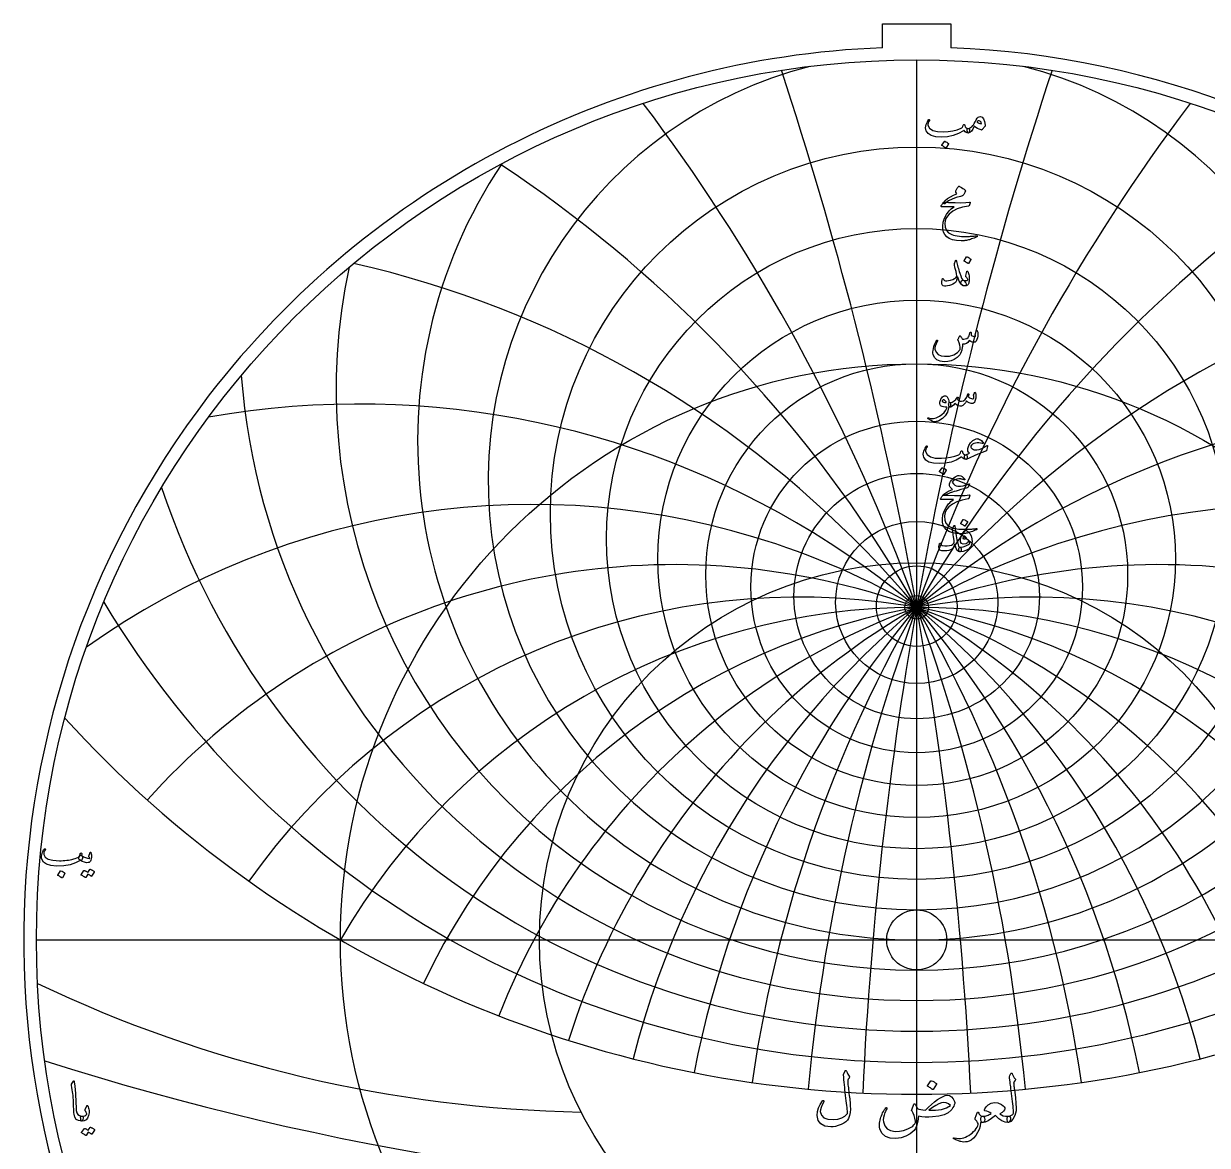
# Model space of a CAD drawing. Header units: millimetres. Extents: x -69 to 69, y -69 to 71.
# Drawn here: x -68.9 to 22.4, y -15.9 to 70.7 of the extents above; entities that cross this region are included whole.
import ezdxf

# ---------------------------------------------------------------- set-up
doc = ezdxf.new("R2010")
doc.units = ezdxf.units.MM
for name, color, linetype in [('CUT_INNER', 6, 'Continuous'), ('CUT_OUTER', 1, 'Continuous'), ('ENGRAVE', 7, 'Continuous'), ('ENGRAVE_FINE', 8, 'Continuous'), ('TEXT', 5, 'Continuous')]:
    doc.layers.add(name, color=color, linetype=linetype)

msp = doc.modelspace()

# ---------------------------------------------------------------- linework, layer by layer
at = {"layer": 'CUT_INNER'}
msp.add_circle((0, 0), 2.315, dxfattribs=at)
at = {"layer": 'CUT_OUTER'}
for points in [[(-2.6425, 70.7445), (2.6425, 70.7445), (2.6425, 68.8816)], [(-2.6425, 68.8816), (-2.6425, 70.7445)]]:
    msp.add_lwpolyline(points, dxfattribs=at)
for centre, radius, start, end in [((-0.0002, -0.0002), 68.9324, 142.382592, 87.802872), ((-0.0008, 0.001), 68.9312, 92.196291, 142.383048)]:
    msp.add_arc(centre, radius, start, end, dxfattribs=at)
at = {"layer": 'ENGRAVE'}
for points in [[(0, -67.95), (0, 67.95)], [(-67.95, 0), (67.95, 0)]]:
    msp.add_lwpolyline(points, dxfattribs=at)
for centre, radius in [((0, 0), 67.95), ((0, 32.9478), 28.2728), ((0, 30.9861), 23.9413), ((0, 29.4269), 19.9725), ((0, 0), 44.4794), ((0, 28.1988), 16.2806), ((0, 27.2508), 12.7986), ((0, 26.5463), 9.4723), ((0, 26.0598), 6.2563), ((0, 0), 29.1157), ((0, 25.7743), 3.1109), ((0, 25.6802), 0.906)]:
    msp.add_circle(centre, radius, dxfattribs=at)
for centre, radius, start, end in [((0, 35.4116), 33.0806, 104.436571, 75.563429), ((0, 38.5202), 38.5202, 146.229962, 33.770038), ((0, 42.4823), 44.8134, 167.806282, 12.193718), ((0, 47.6136), 52.2886, 184.422486, 355.577514), ((0, 54.4139), 61.4588, 198.487195, 341.512805), ((0, 63.7195), 73.1739, 210.960954, 329.039046), ((0, -25.6802), 51.3603, 30, 150), ((0, -25.6802), 51.3603, 30, 150), ((0, 77.0405), 88.9587, 222.338487, 317.661513), ((-23.8482, 89.0027), 102.3163, 244.518396, 268.848651)]:
    msp.add_arc(centre, radius, start, end, dxfattribs=at)
at = {"layer": 'ENGRAVE_FINE'}
for centre, radius, start, end in [((-291.2789, -25.6802), 295.7724, 2.685823, 18.290137), ((-291.2789, -25.6802), 295.7724, 2.685823, 18.290137), ((291.2789, -25.6802), 295.7724, 161.709863, 177.314177), ((291.2789, -25.6802), 295.7724, 161.709863, 177.314177), ((-141.1113, -25.6802), 150.1676, 5.410047, 36.950622), ((-141.1113, -25.6802), 150.1676, 5.410047, 36.950622), ((141.1113, -25.6802), 150.1676, 143.049378, 174.589953), ((141.1113, -25.6802), 150.1676, 143.049378, 174.589953), ((-88.9587, -25.6802), 102.7207, 8.213211, 56.402398), ((-88.9587, -25.6802), 102.7207, 8.213211, 56.402398), ((88.9587, -25.6802), 102.7207, 123.597602, 171.786789), ((88.9587, -25.6802), 102.7207, 123.597602, 171.786789), ((-61.2089, -25.6802), 79.9025, 11.140372, 77.171494), ((-61.2089, -25.6802), 79.9025, 11.140372, 77.171494), ((61.2089, -25.6802), 79.9025, 102.828506, 168.859628), ((61.2089, -25.6802), 79.9025, 102.828506, 168.859628), ((-43.0964, -25.6802), 67.0461, 14.244026, 99.935714), ((-43.0964, -25.6802), 67.0461, 14.244026, 99.935714), ((43.0964, -25.6802), 67.0461, 80.064286, 165.755974), ((43.0964, -25.6802), 67.0461, 80.064286, 165.755974), ((-29.6529, -25.6802), 59.3058, 17.587954, 125.482575), ((-29.6529, -25.6802), 59.3058, 17.587954, 125.482575), ((29.6529, -25.6802), 59.3058, 54.517425, 162.412046), ((29.6529, -25.6802), 59.3058, 54.517425, 162.412046), ((-18.6936, -25.6802), 54.6565, 21.252599, 138.119191), ((-18.6936, -25.6802), 54.6565, 21.252599, 138.119191), ((18.6936, -25.6802), 54.6565, 41.880809, 158.747401), ((18.6936, -25.6802), 54.6565, 41.880809, 158.747401), ((-9.0562, -25.6802), 52.1526, 25.342886, 144.580376), ((-9.0562, -25.6802), 52.1526, 25.342886, 144.580376), ((9.0562, -25.6802), 52.1526, 35.419624, 154.657114), ((9.0562, -25.6802), 52.1526, 35.419624, 154.657114), ((0, 201.6946), 221.4981, 252.309853, 287.690147)]:
    msp.add_arc(centre, radius, start, end, dxfattribs=at)
at = {"layer": 'TEXT'}
for points in [[(0.9162, 63.3209), (0.9305, 63.3365), (0.9454, 63.343), (0.9607, 63.3405), (0.9765, 63.329), (0.9886, 63.3139), (0.9926, 63.2968), (0.9886, 63.2777), (0.9765, 63.2566), (0.9152, 63.1617), (0.876, 63.0738), (0.859, 62.9929), (0.864, 62.9191), (0.9898, 62.6765), (1.2347, 62.5072), (1.5986, 62.4112), (2.0816, 62.3886), (2.44, 62.415), (2.7838, 62.47), (3.1131, 62.5536), (3.4278, 62.6659), (3.4833, 62.6988), (3.5293, 62.7493), (3.5657, 62.8174), (3.5926, 62.903), (3.6016, 62.9274), (3.6167, 62.9442), (3.6378, 62.9535), (3.6649, 62.9552), (3.6843, 62.947), (3.6981, 62.9301), (3.7064, 62.9048), (3.7091, 62.8709), (3.728, 62.787), (3.7804, 62.7242), (3.8666, 62.6825), (3.9864, 62.6619), (4.0296, 62.6523), (4.0587, 62.6277), (4.0738, 62.5881), (4.0748, 62.5333), (4.0602, 62.4313), (4.0407, 62.3585), (4.016, 62.3148), (3.9864, 62.3002), (3.8982, 62.3118), (3.8146, 62.3464), (3.7355, 62.4042), (3.6609, 62.4851), (3.6546, 62.4883), (3.6438, 62.4861), (3.6285, 62.4783), (3.6087, 62.465), (3.2339, 62.254), (2.825, 62.1033), (2.382, 62.0129), (1.9048, 61.9828), (1.4638, 62.0129), (1.1212, 62.1033), (0.877, 62.254), (0.7314, 62.465), (0.6982, 62.5828), (0.6872, 62.7031), (0.6982, 62.8259), (0.7314, 62.9512), (0.7761, 63.0678), (0.8218, 63.1682), (0.8685, 63.2526), (0.9162, 63.3209)], [(4.9187, 63.5781), (5.0445, 63.5334), (5.1488, 63.4073), (5.2314, 63.1999), (5.2924, 62.911), (5.2947, 62.8902), (5.2934, 62.8719), (5.2887, 62.856), (5.2804, 62.8427), (5.0594, 62.5654), (5.044, 62.5486), (5.0262, 62.5383), (5.0059, 62.5346), (4.983, 62.5373), (4.8328, 62.5886), (4.6917, 62.6539), (4.5595, 62.7332), (4.4365, 62.8267), (4.3373, 62.5963), (4.2285, 62.4318), (4.1102, 62.3331), (3.9824, 62.3002), (3.9681, 62.3055), (3.9532, 62.3213), (3.9379, 62.3477), (3.9221, 62.3846), (3.8977, 62.476), (3.889, 62.5494), (3.8957, 62.6046), (3.9181, 62.6418), (3.9311, 62.6506), (3.9462, 62.6569), (3.9633, 62.6606), (3.9824, 62.6619), (4.0738, 62.6775), (4.1632, 62.7202), (4.2506, 62.79), (4.336, 62.8869), (4.3734, 62.9432), (4.4294, 63.0356), (4.504, 63.1642), (4.5972, 63.329), (4.6701, 63.438), (4.7479, 63.5158), (4.8308, 63.5626), (4.9187, 63.5781)], [(4.6294, 63.1843), (4.7047, 63.1215), (4.7901, 63.0698), (4.8856, 63.0291), (4.991, 62.9995), (4.9853, 63.0786), (4.9639, 63.1431), (4.927, 63.1931), (4.8745, 63.2285), (4.814, 63.2468), (4.7529, 63.2456), (4.6914, 63.2247), (4.6294, 63.1843)], [(2.1338, 61.6532), (2.1389, 61.6583), (2.1459, 61.6613), (2.1549, 61.6623), (2.166, 61.6613), (2.2441, 61.6296), (2.3177, 61.5909), (2.3868, 61.5452), (2.4513, 61.4925), (2.4576, 61.4845), (2.4604, 61.4764), (2.4596, 61.4684), (2.4553, 61.4603), (2.2665, 61.1549), (2.2594, 61.1477), (2.2504, 61.1459), (2.2393, 61.1497), (2.2263, 61.159), (2.215, 61.167), (2.1971, 61.179), (2.1728, 61.1951), (2.1419, 61.2152), (2.104, 61.2393), (2.0585, 61.2675), (2.0055, 61.2996), (1.945, 61.3358), (1.9369, 61.3418), (1.9329, 61.3478), (1.9329, 61.3539), (1.9369, 61.3599)], [(3.3917, 57.4095), (3.0405, 57.3179), (2.7306, 57.1996), (2.4619, 57.0547), (2.2343, 56.8831), (2.1994, 56.8567), (2.167, 56.8419), (2.1371, 56.8387), (2.1097, 56.8469), (2.0778, 56.8849), (2.0826, 56.9384), (2.1241, 57.0074), (2.2022, 57.0921), (2.3868, 57.2453), (2.599, 57.3834), (2.8389, 57.5065), (3.1063, 57.6145), (3.03, 57.727), (3.0157, 57.7551), (3.0089, 57.7833), (3.0096, 57.8114), (3.0179, 57.8395), (3.0719, 57.9468), (3.1214, 58.0354), (3.1664, 58.1055), (3.2068, 58.157), (3.2327, 58.1814), (3.258, 58.1942), (3.2829, 58.1954), (3.3073, 58.1851), (3.4487, 58.1053), (3.5675, 58.0304), (3.6637, 57.9606), (3.7372, 57.8958), (3.7516, 57.8749), (3.7583, 57.8486), (3.7576, 57.8167), (3.7493, 57.7793), (3.7234, 57.7207), (3.682, 57.6497), (3.625, 57.566), (3.5524, 57.4698), (3.5333, 57.4555), (3.5002, 57.4407), (3.4529, 57.4254), (3.3917, 57.4095)], [(2.4433, 56.9434), (2.9589, 56.9253), (3.4047, 56.9233), (3.7807, 56.9374), (4.0869, 56.9675), (4.0963, 56.9686), (4.1044, 56.968), (4.1114, 56.9656), (4.117, 56.9615), (4.1211, 56.9558), (4.1235, 56.9489), (4.1242, 56.9408), (4.123, 56.9313), (4.1151, 56.8947), (4.1075, 56.861), (4.1, 56.8304), (4.0929, 56.8027), (4.086, 56.7781), (4.0793, 56.7565), (4.0729, 56.7379), (4.0668, 56.7224), (4.0537, 56.6975), (4.0386, 56.6792), (4.0216, 56.6674), (4.0025, 56.6621), (3.5383, 56.578), (3.1345, 56.4461), (2.7909, 56.2665), (2.5076, 56.0392), (2.3644, 55.8757), (2.2604, 55.7027), (2.1956, 55.5201), (2.17, 55.3279), (2.1946, 55.0263), (2.2926, 54.7804), (2.4639, 54.5903), (2.7085, 54.4559), (2.8353, 54.4152), (2.9747, 54.3816), (3.1267, 54.3549), (3.2912, 54.3354), (3.468, 54.3225), (3.6569, 54.3163), (3.8578, 54.3165), (4.0708, 54.3233), (4.1465, 54.3276), (4.221, 54.3323), (4.2942, 54.3376), (4.3662, 54.3434), (4.4364, 54.3497), (4.5043, 54.3565), (4.57, 54.3637), (4.6334, 54.3715), (4.6527, 54.3725), (4.6665, 54.3675), (4.6748, 54.3565), (4.6776, 54.3394), (4.6761, 54.3195), (4.6716, 54.3042), (4.664, 54.2934), (4.6535, 54.2871), (4.54, 54.2392), (4.4325, 54.1957), (4.331, 54.1568), (4.2355, 54.1224), (4.1464, 54.0922), (4.0638, 54.0661), (3.9877, 54.044), (3.9181, 54.0259), (3.8527, 54.0126), (3.789, 54.0008), (3.7271, 53.9905), (3.6669, 53.9817), (3.6083, 53.9749), (3.5509, 53.9707), (3.4948, 53.9689), (3.4399, 53.9697), (3.0651, 53.9988), (2.7527, 54.0621), (2.5026, 54.1595), (2.3147, 54.2912), (2.1768, 54.4557), (2.0806, 54.6478), (2.0261, 54.8676), (2.0133, 55.115), (2.0527, 55.4219), (2.1469, 55.7197), (2.2958, 56.0086), (2.4995, 56.2884), (2.5792, 56.373), (2.6693, 56.4541), (2.77, 56.5317), (2.8813, 56.6058), (1.9088, 56.6139), (1.8855, 56.6239), (1.8757, 56.642), (1.8794, 56.6681), (1.8968, 56.7023), (1.9294, 56.752), (1.959, 56.7967), (1.9857, 56.8364), (2.0093, 56.8711), (2.0299, 56.9004), (2.0475, 56.9243), (2.062, 56.9426), (2.0736, 56.9555), (2.0997, 56.9577), (2.17, 56.9565), (2.2845, 56.9517), (2.4433, 56.9434)], [(3.0802, 52.3838), (3.1033, 52.2784), (3.1284, 52.1713), (3.1556, 52.0624), (3.1847, 51.9518), (3.2158, 51.8389), (3.249, 51.7232), (3.2842, 51.6048), (3.3213, 51.4836), (3.3964, 51.2656), (3.465, 51.1018), (3.527, 50.9923), (3.5825, 50.9371), (3.631, 50.9042), (3.68, 50.8577), (3.7295, 50.7977), (3.7794, 50.7241), (3.8267, 50.6329), (3.8397, 50.5644), (3.8186, 50.5184), (3.7634, 50.495), (3.5848, 50.5131), (3.4268, 50.6317), (3.2894, 50.8507), (3.1726, 51.1702), (3.1701, 51.1754), (3.1666, 51.1792), (3.1621, 51.1815), (3.1566, 51.1822), (3.1526, 51.1815), (3.1485, 51.1792), (3.1445, 51.1754), (3.1405, 51.1702), (3.1292, 51.1184), (3.1154, 51.0637), (3.0991, 51.0059), (3.0802, 50.9451), (3.0596, 50.8876), (3.038, 50.8396), (3.0154, 50.8012), (2.9918, 50.7723), (2.9069, 50.6982), (2.8009, 50.6327), (2.6738, 50.5757), (2.5257, 50.5272), (2.375, 50.4913), (2.2444, 50.476), (2.1338, 50.4812), (2.0434, 50.5071), (1.9661, 50.5719), (1.9309, 50.6859), (1.9379, 50.8492), (1.9872, 51.0617), (1.9919, 51.0687), (1.9982, 51.0737), (2.006, 51.0767), (2.0153, 51.0777), (2.0264, 51.0765), (2.0354, 51.0727), (2.0424, 51.0664), (2.0475, 51.0576), (2.0665, 51.0132), (2.0876, 50.9763), (2.1107, 50.9469), (2.1359, 50.925), (2.2142, 50.8959), (2.3207, 50.8889), (2.4553, 50.9039), (2.6181, 50.9411), (2.7916, 50.9969), (2.9265, 51.0597), (3.0227, 51.1295), (3.0802, 51.2063), (3.0898, 51.2842), (3.0742, 51.4173), (3.0335, 51.6057), (2.9677, 51.8493), (2.9361, 51.9776), (2.9175, 52.0814), (2.9119, 52.1605), (2.9195, 52.215), (2.9958, 52.432), (3.0041, 52.4548), (3.0129, 52.4712), (3.0222, 52.481), (3.032, 52.4842), (3.0441, 52.4779), (3.0561, 52.4591), (3.0682, 52.4277), (3.0802, 52.3838)], [(3.8558, 52.7294), (3.8608, 52.7344), (3.8679, 52.7374), (3.8769, 52.7384), (3.8879, 52.7374), (3.9661, 52.7058), (4.0396, 52.6671), (4.1087, 52.6214), (4.1733, 52.5686), (4.1795, 52.5606), (4.1823, 52.5525), (4.1816, 52.5445), (4.1773, 52.5365), (3.9884, 52.2311), (3.9814, 52.2238), (3.9723, 52.222), (3.9613, 52.2258), (3.9482, 52.2351), (3.9369, 52.2431), (3.9191, 52.2552), (3.8947, 52.2712), (3.8638, 52.2913), (3.8259, 52.3154), (3.7804, 52.3436), (3.7275, 52.3757), (3.6669, 52.4119), (3.6589, 52.4179), (3.6549, 52.424), (3.6549, 52.43), (3.6589, 52.436)], [(3.892, 51.0858), (3.8684, 51.1252), (3.8458, 51.1591), (3.8242, 51.1875), (3.8036, 51.2103), (3.7887, 51.2299), (3.7804, 51.2525), (3.7787, 51.2782), (3.7835, 51.3068), (3.8679, 51.6122), (3.8797, 51.6388), (3.895, 51.6464), (3.9138, 51.6348), (3.9362, 51.6042), (3.9698, 51.5391), (3.9985, 51.4605), (4.0221, 51.3683), (4.0407, 51.2626), (4.0515, 51.1611), (4.0557, 51.0617), (4.0535, 50.9642), (4.0447, 50.8688), (4.0304, 50.7856), (4.0115, 50.7131), (3.9882, 50.651), (3.9603, 50.5995), (3.9259, 50.5614), (3.8789, 50.5312), (3.8194, 50.5091), (3.7473, 50.495), (3.6735, 50.4923), (3.6046, 50.5041), (3.5408, 50.5305), (3.4821, 50.5714), (3.4366, 50.6234), (3.4128, 50.6829), (3.4105, 50.75), (3.4298, 50.8246), (3.4607, 50.8856), (3.4971, 50.924), (3.5391, 50.9399), (3.5866, 50.9331), (3.6961, 50.9067), (3.7915, 50.9039), (3.8729, 50.9248), (3.9402, 50.9692), (3.9417, 50.981), (3.9342, 51.0044), (3.9176, 51.0393), (3.892, 51.0858)], [(4.5852, 47.0177), (4.5922, 47.0353), (4.6012, 47.0479), (4.6123, 47.0554), (4.6253, 47.0579), (4.6422, 47.0559), (4.6565, 47.0499), (4.6683, 47.0398), (4.6776, 47.0258), (4.7004, 46.9755), (4.7168, 46.9133), (4.7266, 46.8389), (4.7298, 46.7525), (4.721, 46.6114), (4.6947, 46.4772), (4.6507, 46.3502), (4.5892, 46.2301), (4.5681, 46.2012), (4.545, 46.1789), (4.5199, 46.163), (4.4927, 46.1537), (4.3945, 46.1475), (4.2888, 46.1648), (4.1755, 46.2057), (4.0547, 46.2703), (3.953, 46.1309), (3.8327, 46.0382), (3.6938, 45.9923), (3.5363, 45.993), (3.5312, 45.9082), (3.5238, 45.8267), (3.5141, 45.7485), (3.5022, 45.6735), (3.488, 45.6013), (3.4715, 45.5314), (3.4528, 45.4637), (3.4318, 45.3983), (3.3831, 45.2802), (3.3173, 45.1712), (3.2344, 45.0712), (3.1345, 44.9803), (2.9006, 44.8246), (2.6532, 44.7151), (2.3923, 44.6518), (2.1178, 44.6347), (1.8086, 44.6767), (1.5642, 44.7864), (1.3846, 44.964), (1.2699, 45.2094), (1.2543, 45.2978), (1.2518, 45.4023), (1.2623, 45.5228), (1.2859, 45.6595), (1.3239, 45.8092), (1.3774, 45.9649), (1.4464, 46.1266), (1.5311, 46.2944), (1.5378, 46.3049), (1.5461, 46.3125), (1.5559, 46.317), (1.5672, 46.3185), (1.5785, 46.3175), (1.5883, 46.3145), (1.5966, 46.3095), (1.6034, 46.3024), (1.6079, 46.2921), (1.6094, 46.2813), (1.6079, 46.27), (1.6034, 46.2582), (1.4959, 46.0349), (1.4266, 45.8513), (1.3954, 45.7074), (1.4025, 45.6032), (1.5039, 45.3734), (1.6637, 45.2064), (1.8817, 45.1021), (2.158, 45.0607), (2.5442, 45.0853), (2.8713, 45.1833), (3.139, 45.3546), (3.3475, 45.5992), (3.3467, 45.7604), (3.3203, 45.9307), (3.2683, 46.11), (3.1907, 46.2984), (3.1809, 46.3175), (3.1757, 46.3346), (3.1749, 46.3496), (3.1787, 46.3627), (3.2003, 46.4075), (3.2209, 46.4496), (3.2405, 46.4889), (3.259, 46.5255), (3.2766, 46.5587), (3.2932, 46.5883), (3.3088, 46.614), (3.3233, 46.636), (3.3316, 46.6453), (3.3404, 46.649), (3.3497, 46.6473), (3.3595, 46.64), (3.3645, 46.6345), (3.3716, 46.6259), (3.3806, 46.6144), (3.3917, 46.5998), (3.4042, 46.5822), (3.4178, 46.5616), (3.4323, 46.538), (3.4479, 46.5114), (3.4796, 46.4602), (3.5062, 46.423), (3.5278, 46.3999), (3.5444, 46.3908), (3.6488, 46.382), (3.7533, 46.3999), (3.8578, 46.4443), (3.9623, 46.5154), (4.0002, 46.5626), (4.0376, 46.64), (4.0746, 46.7475), (4.111, 46.8851), (4.1145, 46.8982), (4.121, 46.9092), (4.1306, 46.9183), (4.1431, 46.9253), (4.1549, 46.9298), (4.1662, 46.9313), (4.177, 46.9298), (4.1873, 46.9253), (4.2026, 46.9002), (4.2084, 46.853), (4.2047, 46.7837), (4.1913, 46.6922), (4.2725, 46.6425), (4.3591, 46.6099), (4.4513, 46.5943), (4.549, 46.5958), (4.5477, 46.6252), (4.544, 46.649), (4.5377, 46.6674), (4.5289, 46.6802), (4.5189, 46.6922), (4.5128, 46.7043), (4.5108, 46.7163), (4.5128, 46.7284)], [(4.4907, 42.2743), (4.4995, 42.2804), (4.5098, 42.2783), (4.5216, 42.2683), (4.5349, 42.2502), (4.5492, 42.2196), (4.56, 42.1759), (4.5673, 42.1191), (4.5711, 42.0493), (4.5724, 41.9699), (4.5681, 41.8926), (4.5583, 41.8172), (4.543, 41.7439), (4.4983, 41.6012), (4.4485, 41.4987), (4.3938, 41.4365), (4.334, 41.4144), (4.1926, 41.4226), (4.0617, 41.4596), (3.9414, 41.5251), (3.8317, 41.6193), (3.7563, 41.4709), (3.6669, 41.3551), (3.5634, 41.2719), (3.4459, 41.2215), (3.3226, 41.2104), (3.1978, 41.2416), (3.0714, 41.3149), (2.9436, 41.4304), (2.8401, 41.2986), (2.7386, 41.2044), (2.6392, 41.1479), (2.5417, 41.129), (2.5221, 41.1401), (2.5036, 41.1732), (2.486, 41.2285), (2.4694, 41.3059), (2.4634, 41.3822), (2.4734, 41.4385), (2.4995, 41.4746), (2.5417, 41.4907), (2.7271, 41.5326), (2.8893, 41.6143), (3.0285, 41.7356), (3.1445, 41.8966), (3.1508, 41.9054), (3.1576, 41.9116), (3.1649, 41.9154), (3.1726, 41.9167), (3.1822, 41.9157), (3.1907, 41.9127), (3.1983, 41.9076), (3.2048, 41.9006), (3.2086, 41.879), (3.1998, 41.8423), (3.1784, 41.7906), (3.1445, 41.7238), (3.189, 41.6723), (3.258, 41.6344), (3.3517, 41.61), (3.47, 41.5992), (3.6174, 41.6301), (3.7463, 41.7308), (3.8566, 41.9014), (3.9482, 42.1417), (3.9527, 42.154), (3.9583, 42.1628), (3.9648, 42.1681), (3.9723, 42.1698), (3.9836, 42.1688), (3.9934, 42.1658), (4.0017, 42.1608), (4.0085, 42.1538), (4.0135, 42.1437), (4.0165, 42.1337), (4.0175, 42.1236), (4.0165, 42.1136), (3.9764, 41.9448), (4.0233, 41.9031), (4.0798, 41.8664), (4.1459, 41.8348), (4.2215, 41.8082), (4.2951, 41.7908), (4.3511, 41.7871), (4.3895, 41.7969), (4.4104, 41.8202), (4.4171, 41.8559), (4.4134, 41.9066), (4.3991, 41.9724), (4.3742, 42.0533), (4.3785, 42.0762), (4.3993, 42.1206), (4.4367, 42.1867), (4.4907, 42.2743)], [(2.4614, 41.0848), (2.3672, 40.7541), (2.2092, 40.477), (1.9874, 40.2537), (1.7019, 40.0842), (1.6619, 40.067), (1.6225, 40.0516), (1.5836, 40.0379), (1.5451, 40.0259), (1.5075, 40.016), (1.4708, 40.0084), (1.4351, 40.003), (1.4005, 39.9998), (1.3141, 40.0121), (1.1995, 40.0571), (1.0569, 40.1347), (0.8861, 40.245), (0.8678, 40.2608), (0.857, 40.2761), (0.8537, 40.2909), (0.858, 40.3052), (0.8675, 40.3163), (0.8801, 40.3213), (0.8956, 40.3203), (0.9142, 40.3133), (1.0918, 40.2558), (1.291, 40.256), (1.5117, 40.314), (1.7541, 40.4298), (1.952, 40.5642), (2.1158, 40.7222), (2.2454, 40.9037), (2.3408, 41.1089), (2.3401, 41.1162), (2.3378, 41.122), (2.334, 41.1263), (2.3287, 41.129), (2.1904, 41.1371), (2.0726, 41.1531), (1.9754, 41.1773), (1.8988, 41.2094), (1.8395, 41.2591), (1.8023, 41.328), (1.7872, 41.4159), (1.7943, 41.5229), (1.7965, 41.537), (1.7993, 41.5515), (1.8026, 41.5662), (1.8063, 41.5811), (1.8106, 41.5966), (1.8154, 41.6128), (1.8207, 41.6297), (1.8264, 41.6474), (1.8736, 41.7622), (1.9309, 41.8574), (1.9982, 41.933), (2.0756, 41.989), (2.1547, 42.0196), (2.2273, 42.0191), (2.2933, 41.9875), (2.3529, 41.9247), (2.4049, 41.8373), (2.4443, 41.7358), (2.4712, 41.6203), (2.4855, 41.4907), (2.4934, 41.4908), (2.501, 41.4912), (2.5085, 41.4918), (2.5156, 41.4927), (2.5228, 41.4936), (2.5302, 41.4942), (2.5378, 41.4946), (2.5458, 41.4947), (2.5729, 41.4889), (2.594, 41.4716), (2.609, 41.4427), (2.6181, 41.4023), (2.6219, 41.3578), (2.6211, 41.3129), (2.6158, 41.2674), (2.606, 41.2215), (2.5932, 41.181), (2.5789, 41.1521), (2.5631, 41.1348), (2.5458, 41.129), (2.4694, 41.129), (2.4689, 41.1218), (2.4674, 41.112), (2.4649, 41.0997), (2.4614, 41.0848)], [(2.2685, 41.5349), (2.2263, 41.6085), (2.1801, 41.6605), (2.1298, 41.6909), (2.0756, 41.6997), (2.0432, 41.6911), (2.0143, 41.6776), (1.9889, 41.659), (1.9671, 41.6354), (1.96, 41.6228), (1.959, 41.6093), (1.9641, 41.5947), (1.9751, 41.5791), (2.0166, 41.5427), (2.0766, 41.5178), (2.1552, 41.5045), (2.2524, 41.5028), (2.2624, 41.5048), (2.2685, 41.5108), (2.2705, 41.5208), (2.2685, 41.5349)], [(5.4692, 38.107), (5.3889, 37.7855), (5.3798, 37.7699), (5.3648, 37.7554), (5.3437, 37.7418), (5.3165, 37.7292), (5.2564, 37.708), (5.1925, 37.6845), (5.1248, 37.6588), (5.0533, 37.6308), (4.9781, 37.6008), (4.8991, 37.569), (4.8164, 37.5355), (4.7298, 37.5002), (3.8056, 37.0983), (3.7634, 37.1076), (3.7292, 37.1355), (3.7031, 37.182), (3.685, 37.247), (3.682, 37.3161), (3.7011, 37.3746), (3.7423, 37.4226), (3.8056, 37.46), (3.8135, 37.4636), (3.8292, 37.4705), (3.8527, 37.4807), (3.8839, 37.4941), (3.9227, 37.5106), (3.9688, 37.5298), (4.0222, 37.5518), (4.0828, 37.5765), (4.0047, 37.6566), (3.9553, 37.7443), (3.9344, 37.8395), (3.9422, 37.9422), (4.0196, 38.1866), (4.1512, 38.3933), (4.337, 38.5623), (4.5771, 38.6937), (4.6296, 38.706), (4.6907, 38.7027), (4.7602, 38.6839), (4.8383, 38.6495), (4.9195, 38.6025), (4.9941, 38.55), (5.0621, 38.492), (5.1236, 38.4285), (5.141, 38.4051), (5.1488, 38.3832), (5.147, 38.3629), (5.1357, 38.3441), (5.1186, 38.3295), (5.0995, 38.322), (5.0784, 38.3215), (5.0553, 38.328), (4.935, 38.3659), (4.8072, 38.3832), (4.6718, 38.38), (4.5289, 38.3561), (4.3996, 38.3174), (4.2968, 38.2657), (4.2207, 38.2009), (4.1713, 38.123), (4.1662, 38.0884), (4.1793, 38.0487), (4.2104, 38.004), (4.2597, 37.9543), (4.3159, 37.9091), (4.3722, 37.8739), (4.4284, 37.8488), (4.4847, 37.8337), (4.6532, 37.8294), (4.8333, 37.8649), (5.0249, 37.94), (5.2281, 38.0547), (5.25, 38.0685), (5.2713, 38.0819), (5.2922, 38.0947), (5.3125, 38.107), (5.3321, 38.1185), (5.3507, 38.1291), (5.3683, 38.1386), (5.3849, 38.1472), (5.4308, 38.1688), (5.4602, 38.1693), (5.473, 38.1487), (5.4692, 38.107)], [(0.7394, 38.119), (0.7537, 38.1346), (0.7685, 38.1411), (0.7839, 38.1386), (0.7997, 38.1271), (0.8117, 38.112), (0.8158, 38.0949), (0.8117, 38.0758), (0.7997, 38.0547), (0.7384, 37.9598), (0.6992, 37.8719), (0.6821, 37.791), (0.6872, 37.7172), (0.813, 37.4746), (1.0579, 37.3053), (1.4218, 37.2093), (1.9048, 37.1867), (2.2632, 37.2131), (2.607, 37.2681), (2.9363, 37.3517), (3.251, 37.464), (3.3065, 37.4969), (3.3525, 37.5474), (3.3889, 37.6155), (3.4158, 37.7011), (3.4248, 37.7255), (3.4399, 37.7423), (3.461, 37.7516), (3.4881, 37.7533), (3.5074, 37.7451), (3.5213, 37.7282), (3.5295, 37.7029), (3.5323, 37.669), (3.5511, 37.5851), (3.6036, 37.5223), (3.6898, 37.4806), (3.8096, 37.46), (3.8528, 37.4504), (3.8819, 37.4258), (3.897, 37.3861), (3.898, 37.3314), (3.8834, 37.2294), (3.8638, 37.1566), (3.8392, 37.1129), (3.8096, 37.0983), (3.7214, 37.1099), (3.6378, 37.1445), (3.5587, 37.2023), (3.4841, 37.2832), (3.4778, 37.2864), (3.467, 37.2842), (3.4517, 37.2764), (3.4318, 37.2631), (3.0571, 37.0521), (2.6482, 36.9014), (2.2052, 36.811), (1.728, 36.7809), (1.2869, 36.811), (0.9444, 36.9014), (0.7002, 37.0521), (0.5546, 37.2631), (0.5214, 37.3809), (0.5104, 37.5012), (0.5214, 37.624), (0.5546, 37.7493), (0.5993, 37.8659), (0.645, 37.9663), (0.6917, 38.0507), (0.7394, 38.119)], [(1.957, 36.4513), (1.9621, 36.4564), (1.9691, 36.4594), (1.9781, 36.4604), (1.9892, 36.4594), (2.0673, 36.4277), (2.1409, 36.389), (2.21, 36.3433), (2.2745, 36.2906), (2.2808, 36.2826), (2.2835, 36.2745), (2.2828, 36.2665), (2.2785, 36.2584), (2.0896, 35.953), (2.0826, 35.9457), (2.0736, 35.944), (2.0625, 35.9478), (2.0495, 35.957), (2.0382, 35.9651), (2.0203, 35.9771), (1.996, 35.9932), (1.9651, 36.0133), (1.9271, 36.0374), (1.8817, 36.0656), (1.8287, 36.0977), (1.7682, 36.1339), (1.7601, 36.1399), (1.7561, 36.1459), (1.7561, 36.1519), (1.7601, 36.158)], [(4.0768, 35.2122), (4.0801, 35.1838), (4.0617, 35.1308), (4.0218, 35.0532), (3.9603, 34.951), (3.9472, 34.9344), (3.9321, 34.9208), (3.9151, 34.9103), (3.896, 34.9027), (3.6388, 34.8319), (3.4097, 34.7681), (3.2088, 34.7114), (3.036, 34.6616), (2.8913, 34.6192), (2.7748, 34.5843), (2.6864, 34.5569), (2.6261, 34.5371), (2.1399, 34.3201), (2.1057, 34.3175), (2.0796, 34.3221), (2.0615, 34.3336), (2.0515, 34.3522), (2.0512, 34.359), (2.0545, 34.3673), (2.0613, 34.3771), (2.0716, 34.3884), (2.1705, 34.4813), (2.3187, 34.5793), (2.5161, 34.6822), (2.7628, 34.7902), (2.6957, 34.8475), (2.6392, 34.9027), (2.5932, 34.956), (2.5578, 35.0072), (2.536, 35.0632), (2.5307, 35.1308), (2.542, 35.2099), (2.5699, 35.3006), (2.6151, 35.395), (2.6784, 35.4895), (2.7597, 35.5839), (2.8592, 35.6783), (2.9674, 35.76), (3.0712, 35.816), (3.1704, 35.8464), (3.2651, 35.8511), (3.3934, 35.8253), (3.5092, 35.7718), (3.6124, 35.6906), (3.7031, 35.5819), (3.7111, 35.5683), (3.7151, 35.5558), (3.7151, 35.5442), (3.7111, 35.5337), (3.7023, 35.5239), (3.692, 35.5186), (3.6802, 35.5178), (3.6669, 35.5216), (3.6078, 35.5404), (3.5509, 35.5568), (3.4963, 35.5706), (3.4439, 35.5819), (3.394, 35.5904), (3.3469, 35.5959), (3.3026, 35.5985), (3.2611, 35.598), (3.088, 35.5776), (2.9426, 35.5286), (2.8248, 35.451), (2.7346, 35.3448), (2.8306, 35.2185), (2.9376, 35.1248), (3.0556, 35.0637), (3.1847, 35.0354), (3.3768, 35.0333), (3.5835, 35.0635), (3.8048, 35.1258), (4.0407, 35.2202), (4.0504, 35.2227), (4.0597, 35.2222), (4.0685, 35.2187), (4.0768, 35.2122)], [(2.4091, 34.3321), (2.9247, 34.314), (3.3706, 34.312), (3.7465, 34.3261), (4.0527, 34.3562), (4.0621, 34.3574), (4.0703, 34.3567), (4.0772, 34.3543), (4.0828, 34.3502), (4.087, 34.3445), (4.0894, 34.3376), (4.09, 34.3295), (4.0889, 34.3201), (4.081, 34.2834), (4.0733, 34.2497), (4.0659, 34.2191), (4.0587, 34.1915), (4.0518, 34.1668), (4.0452, 34.1452), (4.0388, 34.1267), (4.0326, 34.1111), (4.0196, 34.0862), (4.0045, 34.0679), (3.9874, 34.0561), (3.9683, 34.0508), (3.5042, 33.9667), (3.1003, 33.8348), (2.7567, 33.6552), (2.4734, 33.4279), (2.3303, 33.2644), (2.2263, 33.0914), (2.1615, 32.9088), (2.1359, 32.7167), (2.1605, 32.415), (2.2584, 32.1691), (2.4297, 31.979), (2.6743, 31.8446), (2.8012, 31.8039), (2.9406, 31.7703), (3.0925, 31.7437), (3.257, 31.7241), (3.4338, 31.7113), (3.6227, 31.705), (3.8236, 31.7052), (4.0366, 31.712), (4.1124, 31.7163), (4.1868, 31.7211), (4.26, 31.7263), (4.332, 31.7321), (4.4022, 31.7384), (4.4701, 31.7452), (4.5358, 31.7525), (4.5992, 31.7602), (4.6186, 31.7612), (4.6324, 31.7562), (4.6407, 31.7452), (4.6434, 31.7281), (4.6419, 31.7083), (4.6374, 31.6929), (4.6299, 31.6821), (4.6193, 31.6759), (4.5058, 31.6279), (4.3983, 31.5844), (4.2968, 31.5455), (4.2014, 31.5111), (4.1122, 31.481), (4.0296, 31.4548), (3.9535, 31.4327), (3.8839, 31.4146), (3.8185, 31.4013), (3.7548, 31.3895), (3.6929, 31.3792), (3.6328, 31.3704), (3.5741, 31.3637), (3.5167, 31.3594), (3.4606, 31.3576), (3.4057, 31.3584), (3.031, 31.3875), (2.7185, 31.4508), (2.4684, 31.5483), (2.2805, 31.6799), (2.1426, 31.8444), (2.0464, 32.0365), (1.9919, 32.2563), (1.9791, 32.5037), (2.0186, 32.8106), (2.1128, 33.1085), (2.2617, 33.3973), (2.4654, 33.6771), (2.545, 33.7617), (2.6352, 33.8429), (2.7359, 33.9205), (2.8471, 33.9946), (1.8747, 34.0026), (1.8513, 34.0126), (1.8415, 34.0307), (1.8453, 34.0568), (1.8626, 34.091), (1.8952, 34.1407), (1.9249, 34.1854), (1.9515, 34.2251), (1.9751, 34.2598), (1.9957, 34.2892), (2.0133, 34.313), (2.0279, 34.3314), (2.0394, 34.3442), (2.0655, 34.3464), (2.1359, 34.3452), (2.2504, 34.3404), (2.4091, 34.3321)], [(3.3434, 30.3265), (3.3726, 30.3125), (3.3957, 30.2904), (3.4128, 30.2602), (3.4238, 30.2221), (3.4311, 30.1748), (3.4328, 30.1296), (3.4291, 30.0864), (3.4198, 30.0452), (3.406, 30.0101), (3.3886, 29.985), (3.3678, 29.9699), (3.3434, 29.9649), (3.2231, 29.9983), (3.1234, 30.0824), (3.0443, 30.2173), (2.9858, 30.4029), (2.9782, 30.4349), (2.9717, 30.4627), (2.9662, 30.4862), (2.9617, 30.5054), (2.9582, 30.5203), (2.9556, 30.531), (2.9541, 30.5374), (2.9536, 30.5395), (2.9476, 30.5513), (2.9416, 30.5546), (2.9355, 30.5493), (2.9295, 30.5355), (2.8612, 30.3813), (2.7849, 30.2602), (2.7005, 30.1723), (2.608, 30.1176), (2.4739, 30.0754), (2.3167, 30.0493), (2.1364, 30.0392), (1.9329, 30.0452), (1.797, 30.0872), (1.723, 30.1889), (1.7106, 30.3504), (1.7601, 30.5717), (1.7714, 30.5983), (1.7852, 30.6179), (1.8016, 30.6304), (1.8204, 30.636), (1.839, 30.6342), (1.8546, 30.6249), (1.8671, 30.6081), (1.8767, 30.5837), (1.897, 30.5317), (1.9219, 30.4923), (1.9513, 30.4654), (1.9852, 30.4511), (2.1753, 30.422), (2.3559, 30.419), (2.5269, 30.4421), (2.6884, 30.4913), (2.7585, 30.528), (2.816, 30.5777), (2.861, 30.6405), (2.8934, 30.7163), (2.8913, 30.7523), (2.8813, 30.8359), (2.8632, 30.9673), (2.8371, 31.1463), (2.8238, 31.2421), (2.812, 31.3287), (2.8017, 31.4059), (2.7929, 31.4738), (2.7854, 31.532), (2.7788, 31.5798), (2.7733, 31.6174), (2.7688, 31.6446), (2.765, 31.6863), (2.7658, 31.723), (2.771, 31.7546), (2.7808, 31.7813), (2.7964, 31.8143), (2.811, 31.8451), (2.8245, 31.8736), (2.8371, 31.8998), (2.8484, 31.9238), (2.8582, 31.9455), (2.8665, 31.965), (2.8733, 31.9822), (2.8803, 31.996), (2.8893, 32.0053), (2.9004, 32.0101), (2.9134, 32.0103), (2.9278, 32.0048), (2.9386, 31.9963), (2.9458, 31.9847), (2.9496, 31.9701), (2.9741, 31.7646), (2.9993, 31.5698), (3.0253, 31.3858), (3.0521, 31.2126), (3.0793, 31.0503), (3.1068, 30.8987), (3.1346, 30.7579), (3.1626, 30.6279), (3.1965, 30.5066), (3.2379, 30.416), (3.2869, 30.3559), (3.3434, 30.3265)], [(3.5926, 32.4564), (3.5976, 32.4614), (3.6046, 32.4644), (3.6137, 32.4654), (3.6247, 32.4644), (3.7028, 32.4328), (3.7764, 32.3941), (3.8455, 32.3484), (3.91, 32.2956), (3.9163, 32.2876), (3.9191, 32.2796), (3.9183, 32.2715), (3.9141, 32.2635), (3.7252, 31.9581), (3.7182, 31.9508), (3.7091, 31.949), (3.6981, 31.9528), (3.685, 31.9621), (3.6737, 31.9701), (3.6559, 31.9822), (3.6315, 31.9983), (3.6006, 32.0184), (3.5627, 32.0425), (3.5172, 32.0706), (3.4642, 32.1027), (3.4037, 32.1389), (3.3957, 32.1449), (3.3917, 32.151), (3.3917, 32.157), (3.3957, 32.163)], [(3.8056, 31.6085), (3.8332, 31.6044), (3.8638, 31.5924), (3.8975, 31.5723), (3.9342, 31.5442), (4.0911, 31.3769), (4.2004, 31.1885), (4.2619, 30.9791), (4.2757, 30.7485), (4.2634, 30.6284), (4.2386, 30.5214), (4.2011, 30.4275), (4.1512, 30.3466), (3.9892, 30.1796), (3.8005, 30.0603), (3.5853, 29.9887), (3.3434, 29.9649), (3.3191, 29.9707), (3.2982, 29.988), (3.2809, 30.0169), (3.2671, 30.0573), (3.2619, 30.0797), (3.2585, 30.1025), (3.2569, 30.1259), (3.257, 30.1497), (3.2584, 30.1733), (3.2605, 30.1959), (3.2634, 30.2175), (3.2671, 30.2381), (3.2779, 30.2738), (3.2942, 30.3004), (3.3161, 30.318), (3.3434, 30.3265), (3.579, 30.3582), (3.7835, 30.417), (3.9568, 30.5029), (4.0989, 30.6159), (4.0921, 30.6724), (4.0838, 30.7174), (4.0741, 30.7508), (4.0628, 30.7726), (4.0492, 30.7914), (4.0366, 30.8037), (4.0251, 30.8095), (4.0145, 30.8088), (4.0072, 30.8063), (4.0015, 30.8027), (3.9972, 30.7982), (3.9944, 30.7927), (3.9558, 30.7133), (3.908, 30.652), (3.8513, 30.6089), (3.7855, 30.5837), (3.5943, 30.5689), (3.463, 30.6209), (3.3914, 30.7397), (3.3796, 30.9253), (3.3957, 31.0318), (3.4278, 31.1423), (3.476, 31.2568), (3.5403, 31.3754), (3.6082, 31.4774), (3.675, 31.5502), (3.7408, 31.5939), (3.8056, 31.6085)], [(3.673, 31.1745), (3.633, 31.1632), (3.6016, 31.1333), (3.5788, 31.0848), (3.5645, 31.0177), (3.5647, 31.0072), (3.5655, 30.9997), (3.5667, 30.9951), (3.5685, 30.9936), (3.6089, 30.9838), (3.6498, 30.9786), (3.6913, 30.9778), (3.7332, 30.9816), (3.7702, 30.9894), (3.8005, 31.0007), (3.8244, 31.0155), (3.8417, 31.0338), (3.7965, 31.0984), (3.7533, 31.1433), (3.7121, 31.1687), (3.673, 31.1745)], [(-64.4649, 6.5174), (-64.4607, 6.5153), (-64.4569, 6.5131), (-64.4532, 6.511), (-64.4499, 6.5088), (-64.4465, 6.5064), (-64.4429, 6.5035), (-64.439, 6.5), (-64.4349, 6.496), (-64.4003, 6.4553), (-64.3867, 6.3974), (-64.3939, 6.3224), (-64.422, 6.2302), (-64.448, 6.1742), (-64.4745, 6.1391), (-64.5016, 6.1249), (-64.5292, 6.1316), (-64.5431, 6.1383), (-64.5549, 6.1413), (-64.5646, 6.1405), (-64.5721, 6.1359), (-64.9235, 5.9436), (-65.3436, 5.808), (-65.8323, 5.7292), (-66.3895, 5.7073), (-66.8401, 5.7459), (-67.1804, 5.8487), (-67.4102, 6.0159), (-67.5297, 6.2474), (-67.5482, 6.3567), (-67.5522, 6.466), (-67.5418, 6.5753), (-67.5168, 6.6846), (-67.4828, 6.7813), (-67.4408, 6.87), (-67.3907, 6.9506), (-67.3325, 7.0232), (-67.3215, 7.0323), (-67.31, 7.0382), (-67.298, 7.0409), (-67.2854, 7.0404), (-67.2736, 7.0353), (-67.2639, 7.0286), (-67.2564, 7.0203), (-67.2511, 7.0104), (-67.2487, 7.0007), (-67.25, 6.9889), (-67.2551, 6.975), (-67.2639, 6.9589), (-67.3261, 6.8678), (-67.3668, 6.7789), (-67.3861, 6.6921), (-67.384, 6.6074), (-67.2822, 6.3953), (-67.0453, 6.2431), (-66.6735, 6.1509), (-66.1666, 6.1188), (-66.0274, 6.1209), (-65.8885, 6.1274), (-65.7499, 6.1381), (-65.6115, 6.1531), (-65.4742, 6.1724), (-65.3388, 6.1959), (-65.2052, 6.2238), (-65.0736, 6.2559), (-64.9458, 6.2924), (-64.841, 6.3288), (-64.7593, 6.3652), (-64.7006, 6.4017), (-64.678, 6.421), (-64.6572, 6.4445), (-64.6384, 6.4724), (-64.6213, 6.5046), (-64.6054, 6.5405), (-64.5897, 6.5796), (-64.5743, 6.6219), (-64.5592, 6.6674), (-64.5533, 6.6814), (-64.5442, 6.6932), (-64.5319, 6.7028), (-64.5163, 6.7103), (-64.4997, 6.7143), (-64.4842, 6.7135), (-64.4697, 6.7079), (-64.4563, 6.6974), (-64.4456, 6.683), (-64.4392, 6.6653), (-64.437, 6.6444), (-64.4392, 6.6203)], [(-64.5935, 6.1745), (-64.6401, 6.2187), (-64.6642, 6.2742), (-64.6658, 6.3409), (-64.6449, 6.4188), (-64.5996, 6.4888), (-64.5581, 6.5313), (-64.5203, 6.5466), (-64.4863, 6.5346), (-64.3256, 6.4282), (-64.1648, 6.3535), (-64.0041, 6.3103), (-63.8434, 6.2988), (-63.8377, 6.2999), (-63.8337, 6.3031), (-63.8313, 6.3085), (-63.8305, 6.316), (-63.8345, 6.3302), (-63.8466, 6.3513), (-63.8667, 6.3794), (-63.8948, 6.4145), (-63.9002, 6.4253), (-63.9034, 6.436), (-63.9044, 6.4467), (-63.9034, 6.4574), (-63.8005, 6.7532), (-63.7957, 6.7644), (-63.7898, 6.7725), (-63.7828, 6.7773), (-63.7748, 6.7789), (-63.7667, 6.7776), (-63.7598, 6.7735), (-63.7539, 6.7668), (-63.7491, 6.7575), (-63.7169, 6.6613), (-63.6976, 6.5656), (-63.6912, 6.4705), (-63.6976, 6.376), (-63.7185, 6.2584), (-63.7469, 6.1627), (-63.7828, 6.089), (-63.8262, 6.0373), (-63.8592, 6.0089), (-63.8894, 5.988), (-63.917, 5.9746), (-63.9419, 5.9688), (-64.0855, 5.9655), (-64.242, 5.9988), (-64.4113, 6.0684), (-64.5935, 6.1745)], [(-66.0895, 5.3258), (-66.0841, 5.3311), (-66.0766, 5.3344), (-66.067, 5.3354), (-66.0552, 5.3344), (-65.9718, 5.3006), (-65.8934, 5.2593), (-65.8197, 5.2106), (-65.7508, 5.1543), (-65.7441, 5.1458), (-65.7412, 5.1372), (-65.742, 5.1286), (-65.7465, 5.12), (-65.948, 4.7943), (-65.9555, 4.7865), (-65.9651, 4.7846), (-65.9769, 4.7886), (-65.9909, 4.7986), (-66.0029, 4.8071), (-66.0219, 4.82), (-66.0479, 4.8371), (-66.0809, 4.8586), (-66.1213, 4.8843), (-66.1698, 4.9143), (-66.2264, 4.9486), (-66.2909, 4.9872), (-66.2995, 4.9936), (-66.3038, 5), (-66.3038, 5.0064), (-66.2995, 5.0129)], [(-63.8305, 5.4458), (-63.8251, 5.4512), (-63.8176, 5.4544), (-63.808, 5.4554), (-63.7962, 5.4544), (-63.754, 5.4386), (-63.7132, 5.4212), (-63.6736, 5.4021), (-63.6355, 5.3815), (-63.5984, 5.359), (-63.5621, 5.3344), (-63.5266, 5.3076), (-63.4919, 5.2786), (-63.4852, 5.2698), (-63.4822, 5.2604), (-63.483, 5.2505), (-63.4876, 5.2401), (-63.6933, 4.9143), (-63.699, 4.91), (-63.7073, 4.91), (-63.7182, 4.9143), (-63.7319, 4.9229), (-63.7413, 4.9308), (-63.7566, 4.9416), (-63.7777, 4.9554), (-63.8048, 4.9722), (-63.838, 4.9921), (-63.8776, 5.0156), (-63.9237, 5.0425), (-63.9762, 5.0729), (-64.1391, 4.82), (-64.1466, 4.8122), (-64.1563, 4.8103), (-64.1681, 4.8144), (-64.182, 4.8243), (-64.194, 4.8328), (-64.2131, 4.8457), (-64.239, 4.8628), (-64.272, 4.8843), (-64.3125, 4.91), (-64.3609, 4.94), (-64.4175, 4.9743), (-64.482, 5.0129), (-64.4887, 5.0193), (-64.4917, 5.0257), (-64.4909, 5.0322), (-64.4863, 5.0386), (-64.2763, 5.3515), (-64.2709, 5.3569), (-64.2634, 5.3601), (-64.2538, 5.3611), (-64.242, 5.3601), (-64.2061, 5.3484), (-64.1713, 5.3349), (-64.1375, 5.3195), (-64.1048, 5.3022), (-64.0732, 5.2833), (-64.0427, 5.2631), (-64.0132, 5.2415), (-63.9848, 5.2186)], [(-65.0936, -10.8992), (-65.0853, -10.8863), (-65.0776, -10.8778), (-65.0703, -10.8735), (-65.0636, -10.8735), (-65.0534, -10.8791), (-65.0443, -10.896), (-65.0363, -10.9241), (-65.0293, -10.9635), (-64.994, -11.2836), (-64.965, -11.5797), (-64.9425, -11.8516), (-64.9265, -12.0994), (-64.9161, -12.3113), (-64.9066, -12.5013), (-64.8979, -12.6692), (-64.89, -12.8153), (-64.8832, -12.9393), (-64.8777, -13.0414), (-64.8736, -13.1215), (-64.8707, -13.1796), (-64.8327, -13.3537), (-64.7486, -13.4818), (-64.6184, -13.5638), (-64.4421, -13.5997), (-64.3931, -13.6125), (-64.3617, -13.6425), (-64.3481, -13.6897), (-64.3521, -13.754), (-64.3722, -13.8553), (-64.3939, -13.9276), (-64.4172, -13.971), (-64.4421, -13.9855), (-64.6902, -13.9528), (-64.8729, -13.8547), (-64.9902, -13.6913), (-65.0422, -13.4625), (-65.0504, -13.3531), (-65.0577, -13.2434), (-65.0643, -13.1334), (-65.0701, -13.0231), (-65.0753, -12.9126), (-65.0802, -12.8019), (-65.0849, -12.6908), (-65.0893, -12.5795), (-65.0974, -12.3672), (-65.1086, -12.176), (-65.1231, -12.0061), (-65.1408, -11.8572), (-65.1617, -11.7143), (-65.1858, -11.562), (-65.2131, -11.4003), (-65.2437, -11.2293), (-65.2477, -11.1985), (-65.2469, -11.1703), (-65.2412, -11.1449), (-65.2308, -11.1221)], [(-5.5322, -10.1123), (-5.5228, -10.0959), (-5.5108, -10.0841), (-5.496, -10.0771), (-5.4786, -10.0748), (-5.4612, -10.0778), (-5.4465, -10.0868), (-5.4344, -10.1019), (-5.425, -10.123), (-5.3751, -10.2459), (-5.3219, -10.352), (-5.2653, -10.4415), (-5.2054, -10.5141), (-5.1876, -10.5402), (-5.1826, -10.5704), (-5.1903, -10.6045), (-5.2107, -10.6427), (-5.2238, -10.6611), (-5.2362, -10.6789), (-5.2479, -10.696), (-5.2589, -10.7124), (-5.2693, -10.7278), (-5.279, -10.7418), (-5.2881, -10.7546), (-5.2964, -10.766), (-5.3105, -10.7867), (-5.3206, -10.8115), (-5.3266, -10.8403), (-5.3286, -10.8731), (-5.3222, -10.9657), (-5.3139, -11.0667), (-5.3035, -11.176), (-5.2911, -11.2937), (-5.277, -11.4198), (-5.2616, -11.5543), (-5.2449, -11.6971), (-5.2268, -11.8483), (-5.2065, -11.9991), (-5.1886, -12.141), (-5.173, -12.2737), (-5.1598, -12.3975), (-5.1486, -12.5125), (-5.1391, -12.6192), (-5.1312, -12.7175), (-5.125, -12.8074), (-5.118, -13.0736), (-5.1397, -13.3258), (-5.1903, -13.5639), (-5.2697, -13.7879), (-5.347, -13.9195), (-5.4666, -14.0411), (-5.6283, -14.1526), (-5.8323, -14.2541), (-6.0533, -14.3381), (-6.2609, -14.3974), (-6.4551, -14.4319), (-6.636, -14.4416), (-7.0887, -14.3793), (-7.4129, -14.2085), (-7.6085, -13.9292), (-7.6754, -13.5414), (-7.652, -13.2524), (-7.5763, -12.9695), (-7.4484, -12.6925), (-7.2682, -12.4216), (-7.2545, -12.4059), (-7.2401, -12.3961), (-7.225, -12.3925), (-7.2093, -12.3948), (-7.1925, -12.4012), (-7.1798, -12.4095), (-7.1711, -12.4199), (-7.1664, -12.4323), (-7.1631, -12.4507), (-7.1637, -12.4685), (-7.1684, -12.4856), (-7.1771, -12.502), (-7.3, -12.7414), (-7.3848, -12.9453), (-7.4313, -13.1138), (-7.4397, -13.2467), (-7.3503, -13.5331), (-7.157, -13.733), (-6.86, -13.8465), (-6.4591, -13.8736), (-6.0978, -13.8345), (-5.7907, -13.7437), (-5.5379, -13.6014), (-5.3393, -13.4075), (-5.3435, -13.3139), (-5.3507, -13.2045), (-5.3609, -13.0795), (-5.3741, -12.9386), (-5.3907, -12.7818), (-5.411, -12.6085), (-5.4349, -12.4187), (-5.4625, -12.2126), (-5.4887, -12), (-5.5134, -11.7907), (-5.5369, -11.5847), (-5.559, -11.3821), (-5.5794, -11.1829), (-5.5978, -10.987), (-5.6142, -10.7944), (-5.6286, -10.6052), (-5.6501, -10.423), (-5.6491, -10.4023), (-5.6461, -10.3829), (-5.641, -10.3648), (-5.634, -10.348)], [(1.0957, -10.8785), (1.1024, -10.8718), (1.1118, -10.8678), (1.1239, -10.8664), (1.1386, -10.8678), (1.2427, -10.91), (1.3409, -10.9615), (1.4329, -11.0225), (1.519, -11.0928), (1.5274, -11.1035), (1.5311, -11.1142), (1.5301, -11.1249), (1.5244, -11.1357), (1.2725, -11.5429), (1.2632, -11.5526), (1.2511, -11.5549), (1.2364, -11.5499), (1.219, -11.5375), (1.2039, -11.5268), (1.1801, -11.5107), (1.1476, -11.4893), (1.1064, -11.4625), (1.0559, -11.4304), (0.9953, -11.3928), (0.9246, -11.35), (0.8439, -11.3018), (0.8332, -11.2937), (0.8278, -11.2857), (0.8278, -11.2776), (0.8332, -11.2696)], [(7.1611, -10.5623), (7.1972, -10.4749), (7.2253, -10.4056), (7.2454, -10.3544), (7.2575, -10.3212), (7.2669, -10.3001), (7.2789, -10.2851), (7.2937, -10.276), (7.3111, -10.273), (7.3308, -10.2764), (7.3472, -10.2864), (7.3603, -10.3032), (7.37, -10.3266), (7.4146, -10.4415), (7.4678, -10.5449), (7.5298, -10.637), (7.6004, -10.7177), (7.6202, -10.7435), (7.6259, -10.7727), (7.6175, -10.8051), (7.5951, -10.841), (7.4772, -11.0071), (7.4852, -11.0814), (7.4933, -11.1544), (7.5013, -11.2261), (7.5093, -11.2964), (7.5174, -11.3654), (7.5254, -11.433), (7.5334, -11.4993), (7.5415, -11.5643), (7.6155, -12.1657), (7.6607, -12.6359), (7.6771, -12.9748), (7.6647, -13.1824), (7.5636, -13.5592), (7.4316, -13.8375), (7.2689, -14.0173), (7.0753, -14.0987), (7.07, -14.0987), (7.0646, -14.0987), (7.0592, -14.0987), (7.0539, -14.0987), (7.0221, -14.0685), (7.0017, -13.9995), (6.9926, -13.8917), (6.995, -13.745), (7, -13.6908), (7.015, -13.6513), (7.0402, -13.6265), (7.0753, -13.6164), (7.2113, -13.5893), (7.3245, -13.5401), (7.4149, -13.4688), (7.4825, -13.3753), (7.478, -13.2631), (7.4698, -13.1356), (7.4579, -12.9926), (7.4424, -12.8342), (7.4234, -12.661), (7.4015, -12.4738), (7.3765, -12.2726), (7.3486, -12.0572), (7.3228, -11.8456), (7.299, -11.6554), (7.2773, -11.4866), (7.2575, -11.3393), (7.2404, -11.2134), (7.2267, -11.1089), (7.2163, -11.0258), (7.2093, -10.9642), (7.1557, -10.6588), (7.154, -10.6287), (7.1544, -10.6025), (7.1567, -10.5804), (7.1611, -10.5623)], [(-64.1849, -13.081), (-64.0649, -12.8153), (-64.0472, -12.7861), (-64.0285, -12.7756), (-64.0086, -12.7839), (-63.9877, -12.811), (-63.9492, -12.892), (-63.9191, -12.9765), (-63.8977, -13.0645), (-63.8849, -13.156), (-63.8808, -13.2515), (-63.8859, -13.3516), (-63.9001, -13.4562), (-63.9234, -13.5654), (-63.9944, -13.7492), (-64.1045, -13.8804), (-64.2538, -13.9592), (-64.4421, -13.9855), (-64.4638, -13.9718), (-64.486, -13.9308), (-64.5088, -13.8625), (-64.5321, -13.7668), (-64.5388, -13.7157), (-64.5375, -13.6736), (-64.5281, -13.6407), (-64.5107, -13.6168), (-64.4967, -13.6077), (-64.4807, -13.6018), (-64.4625, -13.5991), (-64.4421, -13.5997), (-64.3234, -13.5959), (-64.2203, -13.5718), (-64.1327, -13.5273), (-64.0606, -13.4625), (-64.0574, -13.4574), (-64.0563, -13.4507), (-64.0574, -13.4424), (-64.0606, -13.4325), (-64.0775, -13.372), (-64.1024, -13.3103), (-64.1353, -13.2476), (-64.1763, -13.1839), (-64.1897, -13.1598), (-64.1956, -13.1346), (-64.194, -13.1083), (-64.1849, -13.081)], [(2.3495, -11.993), (2.5364, -12.0204), (2.6951, -12.1081), (2.8257, -12.2562), (2.9282, -12.4645), (2.9396, -12.5442), (2.9309, -12.6332), (2.9021, -12.7317), (2.8532, -12.8395), (2.7969, -12.9433), (2.746, -13.0297), (2.7005, -13.0987), (2.6603, -13.1503), (2.4259, -13.3432), (2.1084, -13.4932), (1.7079, -13.6004), (1.2243, -13.6647), (0.9333, -13.6787), (0.655, -13.6727), (0.3895, -13.6466), (0.1366, -13.6004), (0.077, -13.9932), (0, -14.309), (-0.0944, -14.5477), (-0.2063, -14.7095), (-0.4996, -14.959), (-0.8332, -15.1448), (-1.2069, -15.2671), (-1.6208, -15.3257), (-2.0565, -15.3052), (-2.4044, -15.1797), (-2.6646, -14.9489), (-2.8371, -14.613), (-2.8518, -14.561), (-2.8639, -14.5066), (-2.8733, -14.4498), (-2.88, -14.3907), (-2.8833, -14.3296), (-2.8826, -14.2668), (-2.878, -14.2023), (-2.8692, -14.1362), (-2.8505, -14.0191), (-2.8264, -13.9038), (-2.7969, -13.7901), (-2.7621, -13.6781), (-2.7222, -13.5681), (-2.6777, -13.4604), (-2.6285, -13.3551), (-2.5745, -13.2521), (-2.5506, -13.2102), (-2.527, -13.1704), (-2.5037, -13.1325), (-2.4808, -13.0967), (-2.4585, -13.0629), (-2.4372, -13.0311), (-2.417, -13.0013), (-2.3977, -12.9735), (-2.384, -12.9577), (-2.3696, -12.948), (-2.3545, -12.9443), (-2.3388, -12.9467), (-2.3221, -12.953), (-2.3093, -12.9614), (-2.3006, -12.9718), (-2.2959, -12.9842), (-2.2946, -12.9983), (-2.2959, -13.0137), (-2.2999, -13.0304), (-2.3066, -13.0485), (-2.3458, -13.1078), (-2.383, -13.1731), (-2.4182, -13.2444), (-2.4513, -13.3218), (-2.521, -13.5197), (-2.5638, -13.7062), (-2.5799, -13.8813), (-2.5692, -14.0451), (-2.4691, -14.3562), (-2.2866, -14.5822), (-2.0217, -14.7232), (-1.6744, -14.7791), (-1.3388, -14.7634), (-1.0127, -14.7001), (-0.6959, -14.5893), (-0.3885, -14.4309), (-0.2957, -14.3649), (-0.2157, -14.2849), (-0.1484, -14.1908), (-0.0938, -14.0826), (-0.0874, -14.0675), (-0.0844, -14.0491), (-0.0847, -14.0273), (-0.0884, -14.0022), (-0.1356, -13.7625), (-0.1969, -13.5521), (-0.2723, -13.3713), (-0.3617, -13.2199), (-0.3794, -13.1922), (-0.3898, -13.1677), (-0.3928, -13.1466), (-0.3885, -13.1289), (-0.2224, -12.6895), (-0.1986, -12.6563), (-0.1755, -12.6426), (-0.153, -12.6483), (-0.1313, -12.6734), (0.067, -13.011), (0.1731, -13.0612), (0.3094, -13.0994), (0.4759, -13.1255), (0.6724, -13.1396), (0.9058, -12.9122), (1.1399, -12.7016), (1.3747, -12.5077), (1.6101, -12.3305), (1.8351, -12.1828), (2.0334, -12.0773), (2.2048, -12.014), (2.3495, -11.993)], [(2.6121, -12.7859), (2.4476, -12.6607), (2.2758, -12.585), (2.0967, -12.5589), (1.9101, -12.5823), (1.7079, -12.6537), (1.4761, -12.7712), (1.2149, -12.935), (0.9243, -13.1449), (1.4537, -13.1466), (1.9115, -13.0873), (2.2976, -12.9671), (2.6121, -12.7859)], [(7.0753, -13.6164), (7.1537, -13.6282), (7.2066, -13.6633), (7.2341, -13.7219), (7.2361, -13.804), (7.2099, -13.9309), (7.1744, -14.0223), (7.1296, -14.0782), (7.0753, -14.0987), (6.8285, -14.0762), (6.581, -13.9768), (6.3329, -13.8003), (6.0841, -13.5468), (5.7703, -13.7902), (5.5041, -13.9634), (5.2854, -14.0662), (5.1143, -14.0987), (5.0577, -14.0859), (5.0111, -14.0478), (4.9746, -13.9841), (4.9482, -13.8951), (4.9405, -13.7772), (4.9656, -13.6915), (5.0235, -13.6379), (5.1143, -13.6164), (5.1968, -13.6084), (5.2784, -13.595), (5.3589, -13.5763), (5.4384, -13.5521), (5.517, -13.5223), (5.5945, -13.4865), (5.671, -13.4447), (5.7465, -13.3968), (5.6538, -13.3211), (5.5416, -13.2601), (5.41, -13.2139), (5.2589, -13.1824), (5.2452, -13.1767), (5.2362, -13.165), (5.2318, -13.1473), (5.2321, -13.1235), (5.2576, -13.0415), (5.3125, -12.9507), (5.3969, -12.8512), (5.5108, -12.7431), (5.7482, -12.6008), (5.9997, -12.5489), (6.2653, -12.5874), (6.5449, -12.7163), (6.6634, -12.7987), (6.7458, -12.8797), (6.792, -12.9594), (6.8021, -13.0378), (6.7726, -13.1222), (6.7003, -13.2146), (6.5851, -13.3151), (6.427, -13.4236), (6.5399, -13.5079), (6.6855, -13.5682), (6.864, -13.6044), (7.0753, -13.6164)], [(4.5088, -13.7665), (4.6749, -13.3378), (4.6933, -13.3037), (4.7111, -13.2869), (4.7282, -13.2876), (4.7446, -13.3057), (4.7894, -13.3807), (4.833, -13.445), (4.8752, -13.4986), (4.916, -13.5414), (4.9609, -13.5742), (5.0098, -13.5977), (5.0627, -13.6118), (5.1196, -13.6164), (5.1759, -13.6312), (5.2161, -13.6754), (5.2402, -13.7491), (5.2482, -13.8522), (5.2402, -13.956), (5.2161, -14.0317), (5.1759, -14.0792), (5.1196, -14.0987), (5.0764, -14.1007), (5.0326, -14.1013), (4.988, -14.1007), (4.9428, -14.0987), (4.9351, -14.1007), (4.9281, -14.1067), (4.9217, -14.1168), (4.916, -14.1308), (4.8872, -14.3843), (4.8169, -14.6305), (4.7051, -14.8692), (4.5517, -15.1006), (4.3806, -15.3019), (4.2155, -15.4502), (4.0564, -15.5457), (3.9033, -15.5882), (3.7594, -15.5993), (3.6274, -15.6003), (3.5075, -15.5912), (3.3997, -15.5721), (3.3469, -15.5574), (3.2905, -15.54), (3.2304, -15.5199), (3.1666, -15.4971), (3.0995, -15.471), (3.0293, -15.4409), (2.9561, -15.4067), (2.88, -15.3685), (2.8609, -15.3598), (2.8465, -15.3498), (2.8368, -15.3384), (2.8317, -15.3257), (2.8284, -15.3086), (2.8291, -15.2949), (2.8337, -15.2845), (2.8425, -15.2774), (2.8538, -15.2711), (2.8666, -15.2681), (2.8806, -15.2684), (2.896, -15.2721), (3.0648, -15.3062), (3.2229, -15.323), (3.3702, -15.3223), (3.5069, -15.3042), (3.642, -15.2686), (3.7741, -15.2205), (3.9032, -15.1601), (4.0293, -15.0872), (4.1527, -15.0023), (4.2737, -14.9057), (4.3924, -14.7974), (4.5088, -14.6773), (4.5962, -14.5678), (4.6655, -14.459), (4.7168, -14.3508), (4.7499, -14.2433), (4.7402, -14.1683), (4.7004, -14.0826), (4.6304, -13.9862), (4.5302, -13.879), (4.5128, -13.8559), (4.5035, -13.8294), (4.5021, -13.7996), (4.5088, -13.7665)], [(-63.8034, -14.4698), (-63.7981, -14.4645), (-63.7906, -14.4613), (-63.7809, -14.4602), (-63.7691, -14.4613), (-63.7269, -14.4771), (-63.6861, -14.4945), (-63.6466, -14.5135), (-63.6084, -14.5341), (-63.5713, -14.5566), (-63.535, -14.5813), (-63.4995, -14.6081), (-63.4648, -14.637), (-63.4581, -14.6458), (-63.4551, -14.6552), (-63.4559, -14.6651), (-63.4605, -14.6756), (-63.6662, -15.0013), (-63.6719, -15.0056), (-63.6802, -15.0056), (-63.6912, -15.0013), (-63.7048, -14.9928), (-63.7142, -14.9849), (-63.7295, -14.974), (-63.7506, -14.9602), (-63.7777, -14.9435), (-63.8109, -14.9235), (-63.8506, -14.9001), (-63.8966, -14.8732), (-63.9492, -14.8427), (-64.112, -15.0956), (-64.1195, -15.1034), (-64.1292, -15.1053), (-64.141, -15.1013), (-64.1549, -15.0914), (-64.167, -15.0828), (-64.186, -15.0699), (-64.212, -15.0528), (-64.2449, -15.0313), (-64.2854, -15.0056), (-64.3339, -14.9756), (-64.3904, -14.9413), (-64.455, -14.9028), (-64.4617, -14.8963), (-64.4646, -14.8899), (-64.4638, -14.8835), (-64.4592, -14.877), (-64.2492, -14.5641), (-64.2438, -14.5588), (-64.2363, -14.5556), (-64.2267, -14.5545), (-64.2149, -14.5556), (-64.179, -14.5672), (-64.1442, -14.5807), (-64.1104, -14.5961), (-64.0777, -14.6134), (-64.0461, -14.6323), (-64.0156, -14.6525), (-63.9861, -14.6741), (-63.9577, -14.697)]]:
    msp.add_lwpolyline(points, close=True, dxfattribs=at)

doc.saveas('drawing.dxf')
